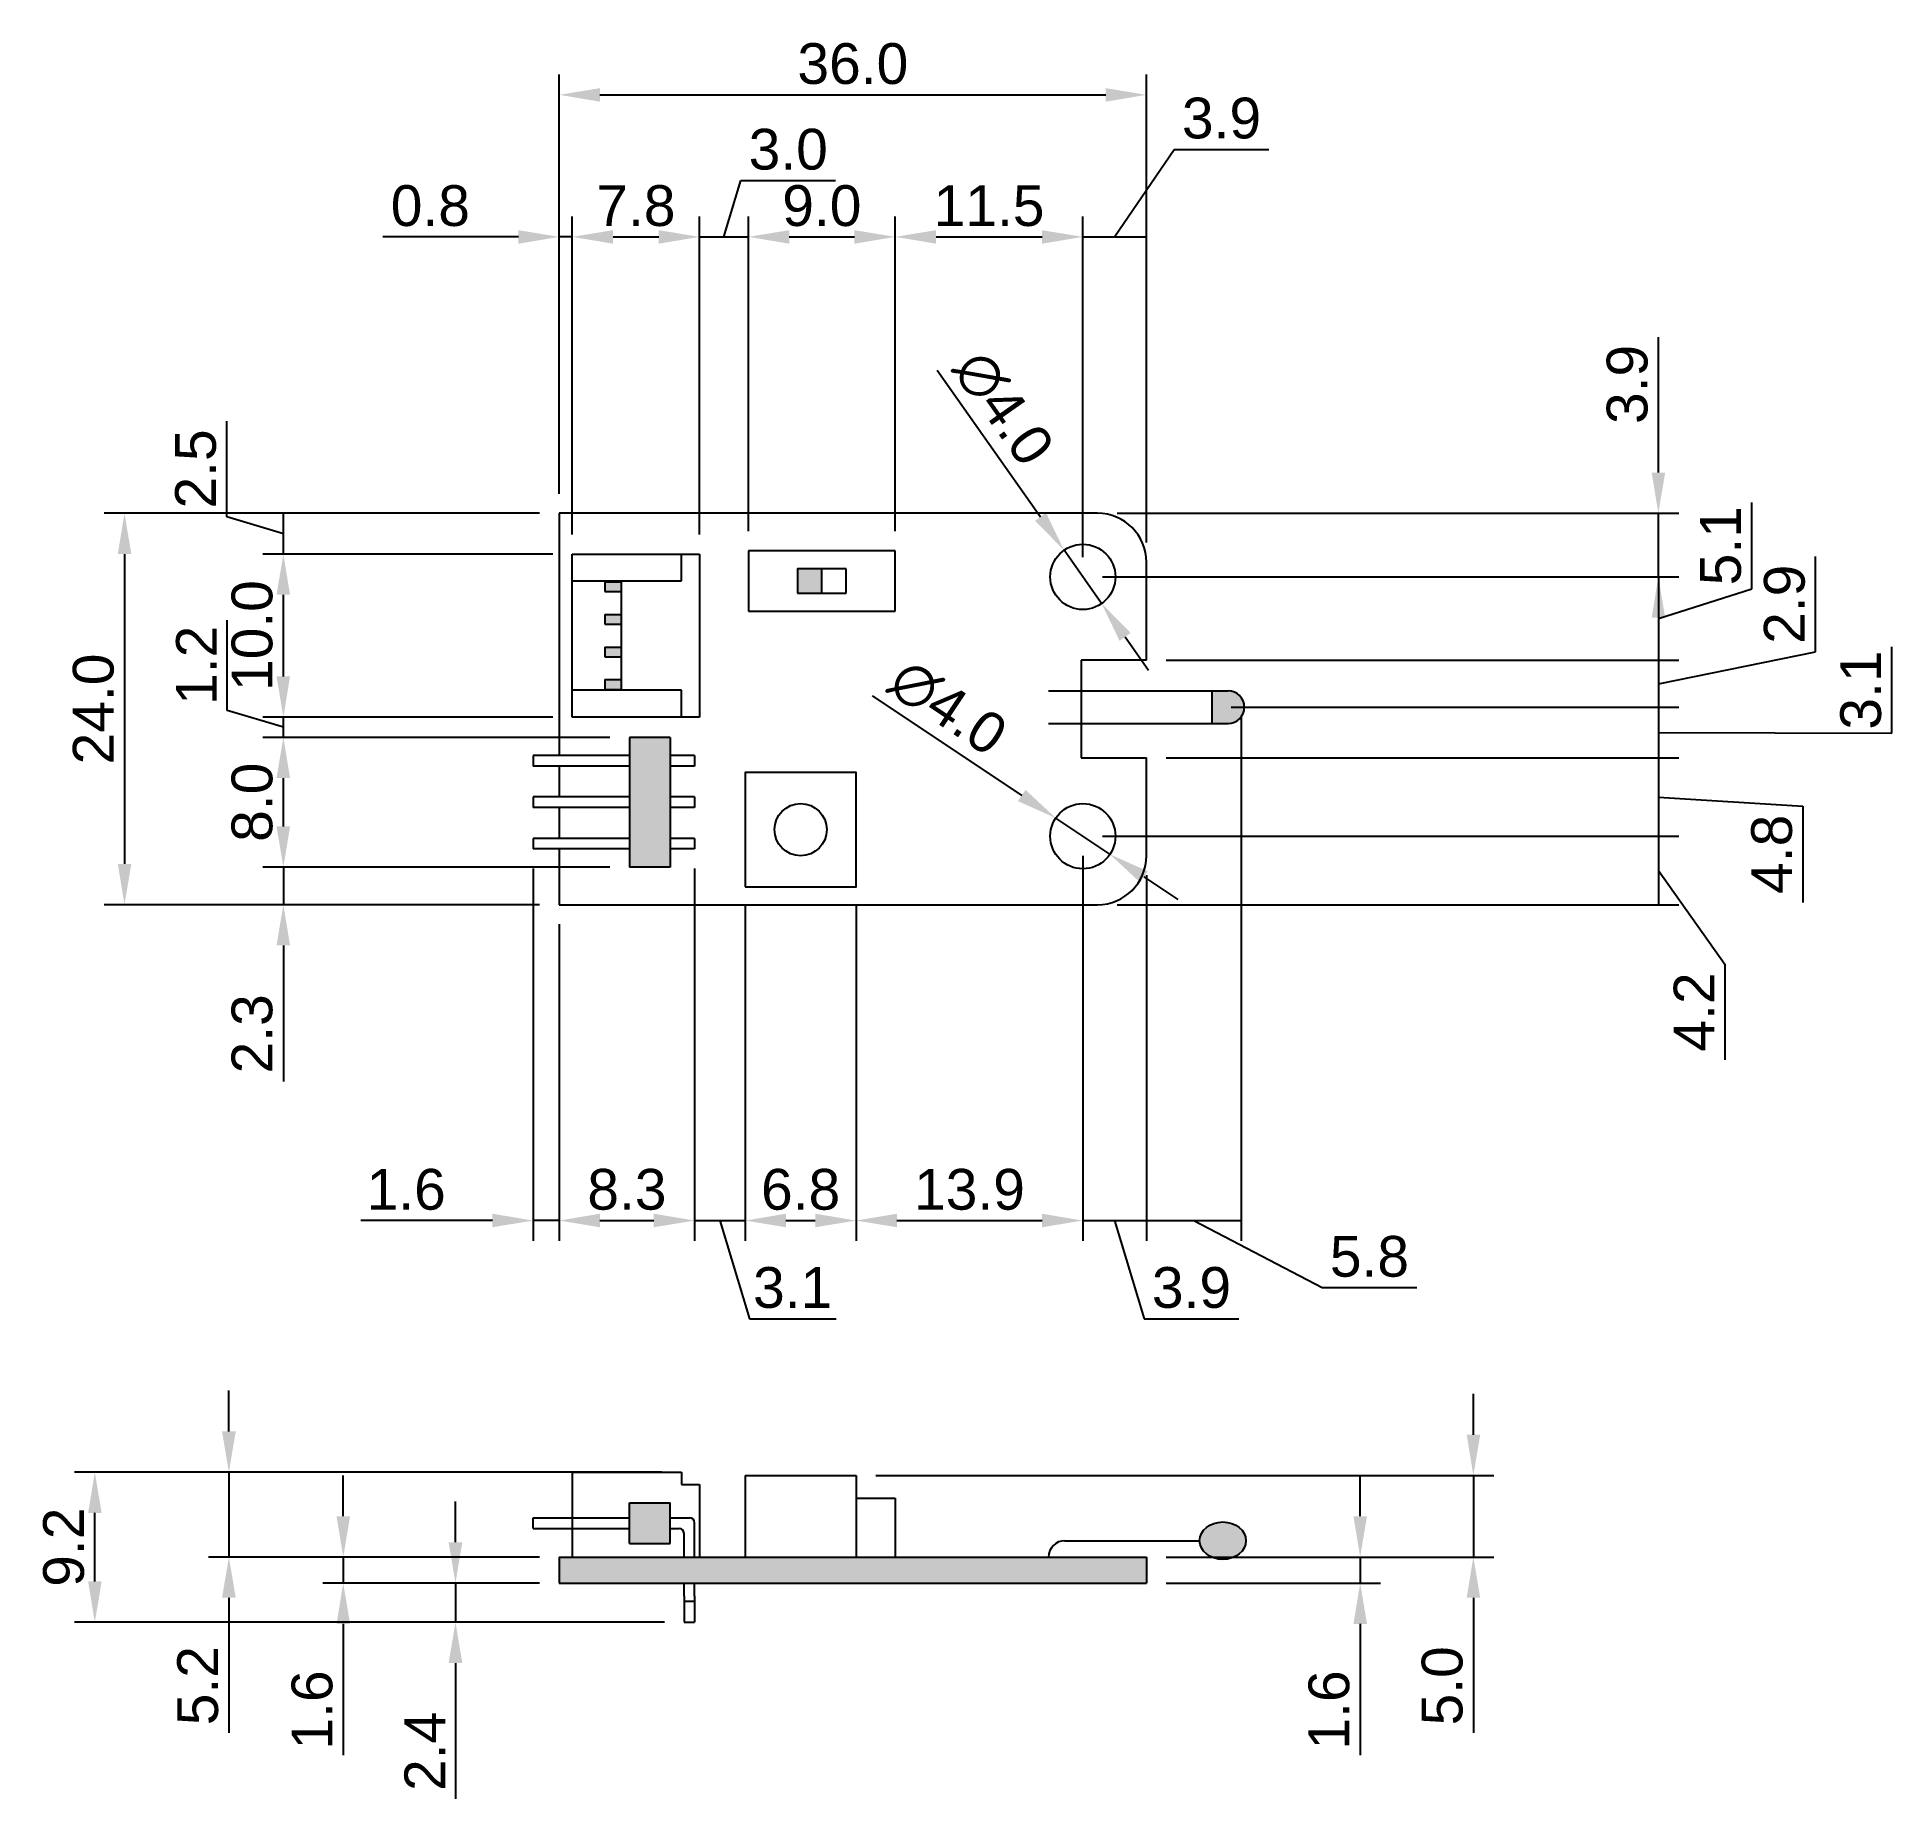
# Model space of a CAD drawing. Header units: millimetres. Extents: x 68 to 182, y 45 to 153.
import ezdxf

# ---------------------------------------------------------------- set-up
doc = ezdxf.new("R2010")
doc.units = ezdxf.units.MM
for name, color, linetype in [('board', 5, 'Continuous'), ('components', 3, 'Continuous'), ('connectors', 4, 'Continuous'), ('dim', 252, 'Continuous'), ('mount_holes', 1, 'Continuous'), ('pins', 9, 'Continuous'), ('sensor', 2, 'Continuous')]:
    doc.layers.add(name, color=color, linetype=linetype)
doc.styles.get("Standard").update_dxf_attribs({"font": 'arial.ttf'})
doc.dimstyles.new('ISO-25', dxfattribs={"dimtxt": 2.5, "dimasz": 2.5, "dimexe": 1.25, "dimexo": 1.2, "dimtad": 1, "dimdec": 1, "dimzin": 1, "dimdsep": 46, "dimtxsty": 'Standard', "dimcen": 2.5, "dimadec": 0, "dimazin": 0, "dimtfac": 1, "dimtdec": 1, "dimtmove": 0, "dimatfit": 3, "dimfxl": 1, "dimarcsym": 0})

# ---------------------------------------------------------------- blocks, each defined once
blk = doc.blocks.new('*D1')
at = {"layer": 'Defpoints', "color": 0}
for p in [(136, 149.66), (100, 124), (136, 121)]:
    blk.add_point(p, dxfattribs=at)
at = {"layer": 'dim', "color": 0, "lineweight": -2}
for p, q in [((100, 125.2), (100, 150.91)), ((136, 122.2), (136, 150.91)), ((102.5, 149.66), (133.5, 149.66))]:
    blk.add_line(p, q, dxfattribs=at)
at = {"layer": 'dim', "color": 0}
for points in [[(102.5, 150.07), (102.5, 149.24), (100, 149.66)], [(133.5, 150.07), (133.5, 149.24), (136, 149.66)]]:
    blk.add_solid(points, dxfattribs=at)
at = {"layer": 'dim', "color": 0, "insert": (118, 151.56), "char_height": 2.5, "attachment_point": 5}
blk.add_mtext('36.0', dxfattribs=at)
blk = doc.blocks.new('*D2')
at = {"layer": 'Defpoints', "color": 0}
for p in [(100.8, 140.95), (100, 124), (100.8, 121.5)]:
    blk.add_point(p, dxfattribs=at)
at = {"layer": 'dim', "color": 0, "lineweight": -2}
for p, q in [((100, 125.2), (100, 142.2)), ((100.8, 122.7), (100.8, 142.2)), ((97.5, 140.95), (89.19, 140.95)), ((100.8, 140.95), (100, 140.95)), ((103.3, 140.95), (105.8, 140.95))]:
    blk.add_line(p, q, dxfattribs=at)
at = {"layer": 'dim', "color": 0}
for points in [[(97.5, 141.36), (97.5, 140.53), (100, 140.95)], [(103.3, 141.36), (103.3, 140.53), (100.8, 140.95)]]:
    blk.add_solid(points, dxfattribs=at)
at = {"layer": 'dim', "color": 0, "insert": (92.1, 142.85), "char_height": 2.5, "attachment_point": 5}
blk.add_mtext('0.8', dxfattribs=at)
blk = doc.blocks.new('*D3')
at = {"layer": 'Defpoints', "color": 0}
for p in [(108.6, 140.95), (100.8, 121.5), (108.6, 121.5)]:
    blk.add_point(p, dxfattribs=at)
at = {"layer": 'dim', "color": 0, "lineweight": -2}
for p, q in [((100.8, 122.7), (100.8, 142.2)), ((108.6, 122.7), (108.6, 142.2)), ((103.3, 140.95), (106.1, 140.95))]:
    blk.add_line(p, q, dxfattribs=at)
at = {"layer": 'dim', "color": 0}
for points in [[(103.3, 141.36), (103.3, 140.53), (100.8, 140.95)], [(106.1, 141.36), (106.1, 140.53), (108.6, 140.95)]]:
    blk.add_solid(points, dxfattribs=at)
at = {"layer": 'dim', "color": 0, "insert": (104.7, 142.85), "char_height": 2.5, "attachment_point": 5}
blk.add_mtext('7.8', dxfattribs=at)
blk = doc.blocks.new('*D4')
at = {"layer": 'Defpoints', "color": 0}
for p in [(111.6, 140.95), (111.6, 121.7), (108.6, 121.5)]:
    blk.add_point(p, dxfattribs=at)
at = {"layer": 'dim', "color": 0, "lineweight": -2}
for p, q in [((110.1, 140.95), (111.14, 144.41)), ((111.14, 144.41), (116.93, 144.41)), ((108.6, 122.7), (108.6, 142.2)), ((111.6, 122.9), (111.6, 142.2)), ((108.6, 140.95), (111.6, 140.95)), ((108.6, 140.95), (111.6, 140.95))]:
    blk.add_line(p, q, dxfattribs=at)
at = {"layer": 'dim', "color": 0, "insert": (114.04, 146.31), "char_height": 2.5, "attachment_point": 5}
blk.add_mtext('3.0', dxfattribs=at)
blk = doc.blocks.new('*D5')
at = {"layer": 'Defpoints', "color": 0}
for p in [(120.6, 140.95), (111.6, 121.7), (120.6, 121.7)]:
    blk.add_point(p, dxfattribs=at)
at = {"layer": 'dim', "color": 0, "lineweight": -2}
for p, q in [((111.6, 122.9), (111.6, 142.2)), ((120.6, 122.9), (120.6, 142.2)), ((114.1, 140.95), (118.1, 140.95))]:
    blk.add_line(p, q, dxfattribs=at)
at = {"layer": 'dim', "color": 0}
for points in [[(114.1, 141.36), (114.1, 140.53), (111.6, 140.95)], [(118.1, 141.36), (118.1, 140.53), (120.6, 140.95)]]:
    blk.add_solid(points, dxfattribs=at)
at = {"layer": 'dim', "color": 0, "insert": (116.1, 142.85), "char_height": 2.5, "attachment_point": 5}
blk.add_mtext('9.0', dxfattribs=at)
blk = doc.blocks.new('*D6')
at = {"layer": 'Defpoints', "color": 0}
for p in [(132.1, 140.95), (120.6, 121.7), (132.1, 120.1)]:
    blk.add_point(p, dxfattribs=at)
at = {"layer": 'dim', "color": 0, "lineweight": -2}
for p, q in [((120.6, 122.9), (120.6, 142.2)), ((132.1, 121.3), (132.1, 142.2)), ((123.1, 140.95), (129.6, 140.95))]:
    blk.add_line(p, q, dxfattribs=at)
at = {"layer": 'dim', "color": 0}
for points in [[(123.1, 141.36), (123.1, 140.53), (120.6, 140.95)], [(129.6, 141.36), (129.6, 140.53), (132.1, 140.95)]]:
    blk.add_solid(points, dxfattribs=at)
at = {"layer": 'dim', "color": 0, "insert": (126.35, 142.85), "char_height": 2.5, "attachment_point": 5}
blk.add_mtext('11.5', dxfattribs=at)
blk = doc.blocks.new('*D7')
at = {"layer": 'Defpoints', "color": 0}
for p in [(136, 140.95), (136, 121), (132.1, 120.1)]:
    blk.add_point(p, dxfattribs=at)
at = {"layer": 'dim', "color": 0, "lineweight": -2}
for p, q in [((134.05, 140.95), (137.7, 146.31)), ((137.7, 146.31), (143.5, 146.31)), ((132.1, 121.3), (132.1, 142.2)), ((136, 122.2), (136, 142.2)), ((132.1, 140.95), (136, 140.95)), ((132.1, 140.95), (136, 140.95))]:
    blk.add_line(p, q, dxfattribs=at)
at = {"layer": 'dim', "color": 0, "insert": (140.6, 148.22), "char_height": 2.5, "attachment_point": 5}
blk.add_mtext('3.9', dxfattribs=at)
blk = doc.blocks.new('*D8')
at = {"layer": 'Defpoints', "color": 0}
for p in [(100, 124), (73.35, 100), (100, 100)]:
    blk.add_point(p, dxfattribs=at)
at = {"layer": 'dim', "color": 0, "lineweight": -2}
for p, q in [((98.8, 124), (72.1, 124)), ((73.35, 121.5), (73.35, 102.5)), ((98.8, 100), (72.1, 100))]:
    blk.add_line(p, q, dxfattribs=at)
at = {"layer": 'dim', "color": 0}
for points in [[(72.94, 121.5), (73.77, 121.5), (73.35, 124)], [(72.94, 102.5), (73.77, 102.5), (73.35, 100)]]:
    blk.add_solid(points, dxfattribs=at)
at = {"layer": 'dim', "color": 0, "insert": (71.45, 112), "char_height": 2.5, "attachment_point": 5, "rotation": 90}
blk.add_mtext('24.0', dxfattribs=at)
blk = doc.blocks.new('*D9')
at = {"layer": 'Defpoints', "color": 0}
for p in [(83.09, 102.3), (104.3, 102.3), (100, 100)]:
    blk.add_point(p, dxfattribs=at)
at = {"layer": 'dim', "color": 0, "lineweight": -2}
for p, q in [((83.09, 104.8), (83.09, 107.3)), ((103.1, 102.3), (81.84, 102.3)), ((83.09, 102.3), (83.09, 100)), ((98.8, 100), (81.84, 100)), ((83.09, 97.5), (83.09, 89.16))]:
    blk.add_line(p, q, dxfattribs=at)
at = {"layer": 'dim', "color": 0}
for points in [[(82.67, 104.8), (83.5, 104.8), (83.09, 102.3)], [(82.67, 97.5), (83.5, 97.5), (83.09, 100)]]:
    blk.add_solid(points, dxfattribs=at)
at = {"layer": 'dim', "color": 0, "insert": (81.18, 92.08), "char_height": 2.5, "attachment_point": 5, "rotation": 90}
blk.add_mtext('2.3', dxfattribs=at)
blk = doc.blocks.new('*D10')
at = {"layer": 'Defpoints', "color": 0}
for p in [(83.09, 110.26), (104.3, 110.26), (104.3, 102.3)]:
    blk.add_point(p, dxfattribs=at)
at = {"layer": 'dim', "color": 0, "lineweight": -2}
for p, q in [((103.1, 110.26), (81.84, 110.26)), ((83.09, 104.8), (83.09, 107.76)), ((103.1, 102.3), (81.84, 102.3))]:
    blk.add_line(p, q, dxfattribs=at)
at = {"layer": 'dim', "color": 0}
for points in [[(82.67, 107.76), (83.5, 107.76), (83.09, 110.26)], [(82.67, 104.8), (83.5, 104.8), (83.09, 102.3)]]:
    blk.add_solid(points, dxfattribs=at)
at = {"layer": 'dim', "color": 0, "insert": (81.18, 106.28), "char_height": 2.5, "attachment_point": 5, "rotation": 90}
blk.add_mtext('8.0', dxfattribs=at)
blk = doc.blocks.new('*D11')
at = {"layer": 'Defpoints', "color": 0}
for p in [(83.09, 111.5), (100.8, 111.5), (104.3, 110.26)]:
    blk.add_point(p, dxfattribs=at)
at = {"layer": 'dim', "color": 0, "lineweight": -2}
for p, q in [((79.64, 111.91), (79.64, 117.45)), ((83.09, 110.88), (79.64, 111.91)), ((99.6, 111.5), (81.84, 111.5)), ((83.09, 110.26), (83.09, 111.5)), ((83.09, 110.26), (83.09, 111.5)), ((103.1, 110.26), (81.84, 110.26))]:
    blk.add_line(p, q, dxfattribs=at)
at = {"layer": 'dim', "color": 0, "insert": (77.76, 114.68), "char_height": 2.5, "attachment_point": 5, "rotation": 90}
blk.add_mtext('1.2', dxfattribs=at)
blk = doc.blocks.new('*D12')
at = {"layer": 'Defpoints', "color": 0}
for p in [(83.09, 121.5), (100.8, 121.5), (100.8, 111.5)]:
    blk.add_point(p, dxfattribs=at)
at = {"layer": 'dim', "color": 0, "lineweight": -2}
for p, q in [((99.6, 121.5), (81.84, 121.5)), ((83.09, 114), (83.09, 119)), ((99.6, 111.5), (81.84, 111.5))]:
    blk.add_line(p, q, dxfattribs=at)
at = {"layer": 'dim', "color": 0}
for points in [[(82.67, 119), (83.5, 119), (83.09, 121.5)], [(82.67, 114), (83.5, 114), (83.09, 111.5)]]:
    blk.add_solid(points, dxfattribs=at)
at = {"layer": 'dim', "color": 0, "insert": (81.18, 116.5), "char_height": 2.5, "attachment_point": 5, "rotation": 90}
blk.add_mtext('10.0', dxfattribs=at)
blk = doc.blocks.new('*D13')
at = {"layer": 'Defpoints', "color": 0}
for p in [(83.09, 124), (100, 124), (100.8, 121.5)]:
    blk.add_point(p, dxfattribs=at)
at = {"layer": 'dim', "color": 0, "lineweight": -2}
for p, q in [((79.62, 123.79), (79.62, 129.65)), ((98.8, 124), (81.84, 124)), ((83.09, 121.5), (83.09, 124)), ((83.09, 121.5), (83.09, 124)), ((83.09, 122.75), (79.62, 123.79)), ((99.6, 121.5), (81.84, 121.5))]:
    blk.add_line(p, q, dxfattribs=at)
at = {"layer": 'dim', "color": 0, "insert": (77.72, 126.72), "char_height": 2.5, "attachment_point": 5, "rotation": 90}
blk.add_mtext('2.5', dxfattribs=at)
blk = doc.blocks.new('*D14')
at = {"layer": 'Defpoints', "color": 0}
for p in [(98.4, 103.42), (100, 100), (100, 80.63)]:
    blk.add_point(p, dxfattribs=at)
at = {"layer": 'dim', "color": 0, "lineweight": -2}
for p, q in [((98.4, 102.22), (98.4, 79.38)), ((100, 98.8), (100, 79.38)), ((95.9, 80.63), (87.84, 80.63)), ((100, 80.63), (98.4, 80.63)), ((102.5, 80.63), (105, 80.63))]:
    blk.add_line(p, q, dxfattribs=at)
at = {"layer": 'dim', "color": 0}
for points in [[(95.9, 81.05), (95.9, 80.22), (98.4, 80.63)], [(102.5, 81.05), (102.5, 80.22), (100, 80.63)]]:
    blk.add_solid(points, dxfattribs=at)
at = {"layer": 'dim', "color": 0, "insert": (90.62, 82.53), "char_height": 2.5, "attachment_point": 5}
blk.add_mtext('1.6', dxfattribs=at)
blk = doc.blocks.new('*D15')
at = {"layer": 'Defpoints', "color": 0}
for p in [(108.3, 103.42), (100, 100), (108.3, 80.63)]:
    blk.add_point(p, dxfattribs=at)
at = {"layer": 'dim', "color": 0, "lineweight": -2}
for p, q in [((108.3, 102.22), (108.3, 79.38)), ((100, 98.8), (100, 79.38)), ((102.5, 80.63), (105.8, 80.63))]:
    blk.add_line(p, q, dxfattribs=at)
at = {"layer": 'dim', "color": 0}
for points in [[(102.5, 81.05), (102.5, 80.22), (100, 80.63)], [(105.8, 81.05), (105.8, 80.22), (108.3, 80.63)]]:
    blk.add_solid(points, dxfattribs=at)
at = {"layer": 'dim', "color": 0, "insert": (104.15, 82.53), "char_height": 2.5, "attachment_point": 5}
blk.add_mtext('8.3', dxfattribs=at)
blk = doc.blocks.new('*D16')
at = {"layer": 'Defpoints', "color": 0}
for p in [(108.3, 103.42), (111.4, 101.1), (111.4, 80.63)]:
    blk.add_point(p, dxfattribs=at)
at = {"layer": 'dim', "color": 0, "lineweight": -2}
for p, q in [((108.3, 102.22), (108.3, 79.38)), ((111.4, 99.9), (111.4, 79.38)), ((108.3, 80.63), (111.4, 80.63)), ((108.3, 80.63), (111.4, 80.63)), ((109.85, 80.63), (111.66, 74.61)), ((111.66, 74.61), (116.97, 74.61))]:
    blk.add_line(p, q, dxfattribs=at)
at = {"layer": 'dim', "color": 0, "insert": (114.31, 76.51), "char_height": 2.5, "attachment_point": 5}
blk.add_mtext('3.1', dxfattribs=at)
blk = doc.blocks.new('*D17')
at = {"layer": 'Defpoints', "color": 0}
for p in [(111.4, 101.1), (118.2, 101.1), (118.2, 80.63)]:
    blk.add_point(p, dxfattribs=at)
at = {"layer": 'dim', "color": 0, "lineweight": -2}
for p, q in [((111.4, 99.9), (111.4, 79.38)), ((118.2, 99.9), (118.2, 79.38)), ((113.9, 80.63), (115.7, 80.63))]:
    blk.add_line(p, q, dxfattribs=at)
at = {"layer": 'dim', "color": 0}
for points in [[(113.9, 81.05), (113.9, 80.22), (111.4, 80.63)], [(115.7, 81.05), (115.7, 80.22), (118.2, 80.63)]]:
    blk.add_solid(points, dxfattribs=at)
at = {"layer": 'dim', "color": 0, "insert": (114.8, 82.53), "char_height": 2.5, "attachment_point": 5}
blk.add_mtext('6.8', dxfattribs=at)
blk = doc.blocks.new('*D18')
at = {"layer": 'Defpoints', "color": 0}
for p in [(132.1, 104.2), (118.2, 101.1), (132.1, 80.63)]:
    blk.add_point(p, dxfattribs=at)
at = {"layer": 'dim', "color": 0, "lineweight": -2}
for p, q in [((132.1, 103), (132.1, 79.38)), ((118.2, 99.9), (118.2, 79.38)), ((120.7, 80.63), (129.6, 80.63))]:
    blk.add_line(p, q, dxfattribs=at)
at = {"layer": 'dim', "color": 0}
for points in [[(120.7, 81.05), (120.7, 80.22), (118.2, 80.63)], [(129.6, 81.05), (129.6, 80.22), (132.1, 80.63)]]:
    blk.add_solid(points, dxfattribs=at)
at = {"layer": 'dim', "color": 0, "insert": (125.15, 82.53), "char_height": 2.5, "attachment_point": 5}
blk.add_mtext('13.9', dxfattribs=at)
blk = doc.blocks.new('*D19')
at = {"layer": 'Defpoints', "color": 0}
for p in [(132.1, 104.2), (136, 103), (136, 80.63)]:
    blk.add_point(p, dxfattribs=at)
at = {"layer": 'dim', "color": 0, "lineweight": -2}
for p, q in [((132.1, 103), (132.1, 79.38)), ((136, 101.8), (136, 79.38)), ((132.1, 80.63), (136, 80.63)), ((132.1, 80.63), (136, 80.63)), ((134.05, 80.63), (135.86, 74.61)), ((135.86, 74.61), (141.66, 74.61))]:
    blk.add_line(p, q, dxfattribs=at)
at = {"layer": 'dim', "color": 0, "insert": (138.76, 76.51), "char_height": 2.5, "attachment_point": 5}
blk.add_mtext('3.9', dxfattribs=at)
blk = doc.blocks.new('*D20')
at = {"layer": 'Defpoints', "color": 0}
for p in [(141.8, 112.71), (136, 103), (141.8, 80.63)]:
    blk.add_point(p, dxfattribs=at)
at = {"layer": 'dim', "color": 0, "lineweight": -2}
for p, q in [((141.8, 111.51), (141.8, 79.38)), ((136, 101.8), (136, 79.38)), ((136, 80.63), (141.8, 80.63)), ((136, 80.63), (141.8, 80.63)), ((138.9, 80.63), (146.77, 76.52)), ((146.77, 76.52), (152.58, 76.52))]:
    blk.add_line(p, q, dxfattribs=at)
at = {"layer": 'dim', "color": 0, "insert": (149.67, 78.42), "char_height": 2.5, "attachment_point": 5}
blk.add_mtext('5.8', dxfattribs=at)
blk = doc.blocks.new('*D21')
at = {"layer": 'Defpoints', "color": 0}
for p in [(133, 124), (132.1, 120.1), (167.38, 120.1)]:
    blk.add_point(p, dxfattribs=at)
at = {"layer": 'dim', "color": 0, "lineweight": -2}
for p, q in [((167.38, 126.5), (167.38, 134.8)), ((134.2, 124), (168.63, 124)), ((167.38, 120.1), (167.38, 124)), ((133.3, 120.1), (168.63, 120.1)), ((167.38, 117.6), (167.38, 115.1))]:
    blk.add_line(p, q, dxfattribs=at)
at = {"layer": 'dim', "color": 0}
for points in [[(166.97, 126.5), (167.8, 126.5), (167.38, 124)], [(166.97, 117.6), (167.8, 117.6), (167.38, 120.1)]]:
    blk.add_solid(points, dxfattribs=at)
at = {"layer": 'dim', "color": 0, "insert": (165.48, 131.9), "char_height": 2.5, "attachment_point": 5, "rotation": 90}
blk.add_mtext('3.9', dxfattribs=at)
blk = doc.blocks.new('*D22')
at = {"layer": 'Defpoints', "color": 0}
for p in [(132.1, 120.1), (136, 115), (167.38, 115)]:
    blk.add_point(p, dxfattribs=at)
at = {"layer": 'dim', "color": 0, "lineweight": -2}
for p, q in [((173.11, 119.36), (173.11, 124.67)), ((133.3, 120.1), (168.63, 120.1)), ((167.38, 120.1), (167.38, 115)), ((167.38, 120.1), (167.38, 115)), ((167.38, 117.55), (173.11, 119.36)), ((137.2, 115), (168.63, 115))]:
    blk.add_line(p, q, dxfattribs=at)
at = {"layer": 'dim', "color": 0, "insert": (171.21, 122.01), "char_height": 2.5, "attachment_point": 5, "rotation": 90}
blk.add_mtext('5.1', dxfattribs=at)
blk = doc.blocks.new('*D23')
at = {"layer": 'Defpoints', "color": 0}
for p in [(136, 115), (140, 112.11), (167.38, 112.11)]:
    blk.add_point(p, dxfattribs=at)
at = {"layer": 'dim', "color": 0, "lineweight": -2}
for p, q in [((177.02, 115.5), (177.02, 121.35)), ((137.2, 115), (168.63, 115)), ((167.38, 113.55), (177.02, 115.5)), ((167.38, 115), (167.38, 112.11)), ((167.38, 115), (167.38, 112.11)), ((141.2, 112.11), (168.63, 112.11))]:
    blk.add_line(p, q, dxfattribs=at)
at = {"layer": 'dim', "color": 0, "insert": (175.12, 118.42), "char_height": 2.5, "attachment_point": 5, "rotation": 90}
blk.add_mtext('2.9', dxfattribs=at)
blk = doc.blocks.new('*D24')
at = {"layer": 'Defpoints', "color": 0}
for p in [(140, 112.11), (136, 109), (167.38, 109)]:
    blk.add_point(p, dxfattribs=at)
at = {"layer": 'dim', "color": 0, "lineweight": -2}
for p, q in [((181.7, 110.51), (181.7, 115.82)), ((141.2, 112.11), (168.63, 112.11)), ((167.38, 112.11), (167.38, 109)), ((167.38, 112.11), (167.38, 109)), ((167.38, 110.55), (181.7, 110.51)), ((137.2, 109), (168.63, 109))]:
    blk.add_line(p, q, dxfattribs=at)
at = {"layer": 'dim', "color": 0, "insert": (179.8, 113.16), "char_height": 2.5, "attachment_point": 5, "rotation": 90}
blk.add_mtext('3.1', dxfattribs=at)
blk = doc.blocks.new('*D25')
at = {"layer": 'Defpoints', "color": 0}
for p in [(136, 109), (132.1, 104.2), (167.38, 104.2)]:
    blk.add_point(p, dxfattribs=at)
at = {"layer": 'dim', "color": 0, "lineweight": -2}
for p, q in [((137.2, 109), (168.63, 109)), ((167.38, 109), (167.38, 104.2)), ((167.38, 109), (167.38, 104.2)), ((167.38, 106.6), (176.24, 106.04)), ((176.24, 106.04), (176.24, 100.13)), ((133.3, 104.2), (168.63, 104.2))]:
    blk.add_line(p, q, dxfattribs=at)
at = {"layer": 'dim', "color": 0, "insert": (174.34, 103.09), "char_height": 2.5, "attachment_point": 5, "rotation": 90}
blk.add_mtext('4.8', dxfattribs=at)
blk = doc.blocks.new('*D26')
at = {"layer": 'Defpoints', "color": 0}
for p in [(132.1, 104.2), (133, 100), (167.38, 100)]:
    blk.add_point(p, dxfattribs=at)
at = {"layer": 'dim', "color": 0, "lineweight": -2}
for p, q in [((133.3, 104.2), (168.63, 104.2)), ((167.38, 104.2), (167.38, 100)), ((167.38, 104.2), (167.38, 100)), ((167.38, 102.1), (171.45, 96.36)), ((134.2, 100), (168.63, 100)), ((171.45, 96.36), (171.45, 90.48))]:
    blk.add_line(p, q, dxfattribs=at)
at = {"layer": 'dim', "color": 0, "insert": (169.57, 93.42), "char_height": 2.5, "attachment_point": 5, "rotation": 90}
blk.add_mtext('4.2', dxfattribs=at)
blk = doc.blocks.new('*D27')
at = {"layer": 'Defpoints', "color": 0}
for p in [(71.53, 65.2), (107.5, 65.2), (107.65, 56)]:
    blk.add_point(p, dxfattribs=at)
at = {"layer": 'dim', "color": 0, "lineweight": -2}
for p, q in [((106.3, 65.2), (70.28, 65.2)), ((71.53, 58.5), (71.53, 62.7)), ((106.45, 56), (70.28, 56))]:
    blk.add_line(p, q, dxfattribs=at)
at = {"layer": 'dim', "color": 0}
for points in [[(71.12, 62.7), (71.95, 62.7), (71.53, 65.2)], [(71.12, 58.5), (71.95, 58.5), (71.53, 56)]]:
    blk.add_solid(points, dxfattribs=at)
at = {"layer": 'dim', "color": 0, "insert": (69.63, 60.6), "char_height": 2.5, "attachment_point": 5, "rotation": 90}
blk.add_mtext('9.2', dxfattribs=at)
blk = doc.blocks.new('*D28')
at = {"layer": 'Defpoints', "color": 0}
for p in [(100.8, 65.2), (79.75, 60), (100, 60)]:
    blk.add_point(p, dxfattribs=at)
at = {"layer": 'dim', "color": 0, "lineweight": -2}
for p, q in [((79.75, 67.7), (79.75, 70.2)), ((99.6, 65.2), (78.5, 65.2)), ((79.75, 65.2), (79.75, 60)), ((98.8, 60), (78.5, 60)), ((79.75, 57.5), (79.75, 49.22))]:
    blk.add_line(p, q, dxfattribs=at)
at = {"layer": 'dim', "color": 0}
for points in [[(79.33, 67.7), (80.17, 67.7), (79.75, 65.2)], [(79.33, 57.5), (80.17, 57.5), (79.75, 60)]]:
    blk.add_solid(points, dxfattribs=at)
at = {"layer": 'dim', "color": 0, "insert": (77.85, 52.11), "char_height": 2.5, "attachment_point": 5, "rotation": 90}
blk.add_mtext('5.2', dxfattribs=at)
blk = doc.blocks.new('*D29')
at = {"layer": 'Defpoints', "color": 0}
for p in [(100, 60), (86.76, 58.4), (100, 58.4)]:
    blk.add_point(p, dxfattribs=at)
at = {"layer": 'dim', "color": 0, "lineweight": -2}
for p, q in [((86.76, 62.5), (86.76, 65)), ((98.8, 60), (85.51, 60)), ((86.76, 60), (86.76, 58.4)), ((98.8, 58.4), (85.51, 58.4)), ((86.76, 55.9), (86.76, 47.84))]:
    blk.add_line(p, q, dxfattribs=at)
at = {"layer": 'dim', "color": 0}
for points in [[(86.35, 62.5), (87.18, 62.5), (86.76, 60)], [(86.35, 55.9), (87.18, 55.9), (86.76, 58.4)]]:
    blk.add_solid(points, dxfattribs=at)
at = {"layer": 'dim', "color": 0, "insert": (84.86, 50.62), "char_height": 2.5, "attachment_point": 5, "rotation": 90}
blk.add_mtext('1.6', dxfattribs=at)
blk = doc.blocks.new('*D30')
at = {"layer": 'Defpoints', "color": 0}
for p in [(93.64, 58.4), (100, 58.4), (107.65, 56)]:
    blk.add_point(p, dxfattribs=at)
at = {"layer": 'dim', "color": 0, "lineweight": -2}
for p, q in [((93.64, 60.9), (93.64, 63.4)), ((98.8, 58.4), (92.39, 58.4)), ((93.64, 58.4), (93.64, 56)), ((106.45, 56), (92.39, 56)), ((93.64, 53.5), (93.64, 45.17))]:
    blk.add_line(p, q, dxfattribs=at)
at = {"layer": 'dim', "color": 0}
for points in [[(93.22, 60.9), (94.06, 60.9), (93.64, 58.4)], [(93.22, 53.5), (94.06, 53.5), (93.64, 56)]]:
    blk.add_solid(points, dxfattribs=at)
at = {"layer": 'dim', "color": 0, "insert": (91.76, 48.08), "char_height": 2.5, "attachment_point": 5, "rotation": 90}
blk.add_mtext('2.4', dxfattribs=at)
blk = doc.blocks.new('*D31')
at = {"layer": 'Defpoints', "color": 0}
for p in [(118.2, 65), (136, 60), (156.04, 60)]:
    blk.add_point(p, dxfattribs=at)
at = {"layer": 'dim', "color": 0, "lineweight": -2}
for p, q in [((156.04, 67.5), (156.04, 70)), ((119.4, 65), (157.29, 65)), ((156.04, 65), (156.04, 60)), ((137.2, 60), (157.29, 60)), ((156.04, 57.5), (156.04, 49.21))]:
    blk.add_line(p, q, dxfattribs=at)
at = {"layer": 'dim', "color": 0}
for points in [[(155.63, 67.5), (156.46, 67.5), (156.04, 65)], [(155.63, 57.5), (156.46, 57.5), (156.04, 60)]]:
    blk.add_solid(points, dxfattribs=at)
at = {"layer": 'dim', "color": 0, "insert": (154.14, 52.1), "char_height": 2.5, "attachment_point": 5, "rotation": 90}
blk.add_mtext('5.0', dxfattribs=at)
blk = doc.blocks.new('*D32')
at = {"layer": 'Defpoints', "color": 0}
for p in [(136, 60), (136, 58.4), (149.1, 58.4)]:
    blk.add_point(p, dxfattribs=at)
at = {"layer": 'dim', "color": 0, "lineweight": -2}
for p, q in [((149.1, 62.5), (149.1, 65)), ((137.2, 60), (150.35, 60)), ((149.1, 60), (149.1, 58.4)), ((137.2, 58.4), (150.35, 58.4)), ((149.1, 55.9), (149.1, 47.84))]:
    blk.add_line(p, q, dxfattribs=at)
at = {"layer": 'dim', "color": 0}
for points in [[(148.69, 62.5), (149.52, 62.5), (149.1, 60)], [(148.69, 55.9), (149.52, 55.9), (149.1, 58.4)]]:
    blk.add_solid(points, dxfattribs=at)
at = {"layer": 'dim', "color": 0, "insert": (147.2, 50.62), "char_height": 2.5, "attachment_point": 5, "rotation": 90}
blk.add_mtext('1.6', dxfattribs=at)
blk = doc.blocks.new('*D33')
at = {"layer": 'Defpoints', "color": 0}
for p in [(130.95, 121.73), (133.25, 118.47)]:
    blk.add_point(p, dxfattribs=at)
at = {"layer": 'dim', "color": 0, "lineweight": -2}
for p, q in [((123.17, 132.78), (129.51, 123.78)), ((133.25, 118.47), (130.95, 121.73)), ((134.69, 116.42), (136.13, 114.38))]:
    blk.add_line(p, q, dxfattribs=at)
at = {"layer": 'dim', "color": 0}
for points in [[(129.85, 124.02), (129.17, 123.54), (130.95, 121.73)], [(135.03, 116.66), (134.35, 116.18), (133.25, 118.47)]]:
    blk.add_solid(points, dxfattribs=at)
at = {"layer": 'dim', "color": 0, "insert": (127.23, 130.44), "char_height": 2.5, "attachment_point": 5, "rotation": 305.1665}
blk.add_mtext('∅4.0', dxfattribs=at)
blk = doc.blocks.new('*D34')
at = {"layer": 'Defpoints', "color": 0}
for p in [(130.44, 105.31), (133.76, 103.09)]:
    blk.add_point(p, dxfattribs=at)
at = {"layer": 'dim', "color": 0, "lineweight": -2}
for p, q in [((119.19, 112.8), (128.36, 106.7)), ((133.76, 103.09), (130.44, 105.31)), ((135.84, 101.7), (137.92, 100.32))]:
    blk.add_line(p, q, dxfattribs=at)
at = {"layer": 'dim', "color": 0}
for points in [[(128.59, 107.04), (128.12, 106.35), (130.44, 105.31)], [(136.08, 102.05), (135.61, 101.36), (133.76, 103.09)]]:
    blk.add_solid(points, dxfattribs=at)
at = {"layer": 'dim', "color": 0, "insert": (123.83, 112.08), "char_height": 2.5, "attachment_point": 5, "rotation": 326.3137}
blk.add_mtext('∅4.0', dxfattribs=at)

msp = doc.modelspace()

# ---------------------------------------------------------------- hatches: boundary and pattern name
at = {"layer": 'board'}
msp.add_hatch(color=256, dxfattribs=at).paths.add_polyline_path([(136, 60), (100, 60), (100, 58.4), (136, 58.4)])
at = {"layer": 'components'}
msp.add_hatch(color=256, dxfattribs=at).paths.add_polyline_path([(116.1, 120.6), (114.6, 120.6), (114.6, 119.1), (116.1, 119.1)])
at = {"layer": 'connectors'}
h = msp.add_hatch(color=256, dxfattribs=at)
h.paths.add_polyline_path([(103.8, 119.8), (102.8, 119.8), (102.8, 119.2), (103.8, 119.2)])
h.paths.add_polyline_path([(103.8, 117.8), (102.8, 117.8), (102.8, 117.2), (103.8, 117.2)])
h.paths.add_polyline_path([(103.8, 115.8), (102.8, 115.8), (102.8, 115.2), (103.8, 115.2)])
h.paths.add_polyline_path([(103.8, 113.8), (102.8, 113.8), (102.8, 113.2), (103.8, 113.2)])
at = {"layer": 'pins'}
for points in [[(106.8, 110.26), (104.3, 110.26), (104.3, 102.3), (106.8, 102.3)], [(104.3, 63.32), (104.3, 60.82), (106.8, 60.82), (106.8, 63.32)]]:
    msp.add_hatch(color=256, dxfattribs=at).paths.add_polyline_path(points)
at = {"layer": 'sensor'}
msp.add_hatch(color=256, dxfattribs=at).paths.add_polyline_path([(141, 113.11), (140, 113.11), (140, 111.11), (141, 111.11, 1)])
h = msp.add_hatch(color=256, dxfattribs=at)
edge = h.paths.add_edge_path()
edge.add_ellipse((140.68, 61), major_axis=(1.42, 0), ratio=0.808064, start_angle=0, end_angle=180)
edge.add_ellipse((140.68, 61), major_axis=(1.42, 0), ratio=0.808064, start_angle=180, end_angle=360)

# ---------------------------------------------------------------- linework, layer by layer
at = {"layer": 'board'}
for p, q in [((133, 124), (100, 124)), ((100, 124), (100, 109.14)), ((136, 115), (136, 121)), ((136, 115), (132, 115)), ((132, 115), (132, 109)), ((100, 108.5), (100, 106.61)), ((132, 109), (136, 109)), ((136, 103), (136, 109)), ((100, 105.95), (100, 104.06)), ((100, 103.42), (100, 100)), ((100, 100), (133, 100)), ((100, 60), (136, 60)), ((100, 60), (100, 58.4)), ((136, 60), (136, 58.4)), ((100, 58.4), (136, 58.4))]:
    msp.add_line(p, q, dxfattribs=at)
for centre, start, end in [((133, 121), 0, 90), ((133, 103), 270, 0)]:
    msp.add_arc(centre, 3, start, end, dxfattribs=at)
at = {"layer": 'components'}
for p, q in [((120.6, 121.7), (111.6, 121.7)), ((111.6, 121.7), (111.6, 118)), ((120.6, 118), (120.6, 121.7)), ((114.6, 120.6), (114.6, 119.1)), ((117.6, 120.6), (114.6, 120.6)), ((117.6, 119.1), (117.6, 120.6)), ((114.6, 119.1), (117.6, 119.1)), ((111.6, 118), (120.6, 118)), ((111.4, 65), (111.4, 60)), ((111.4, 65), (118.2, 65)), ((118.2, 65), (118.2, 60)), ((118.2, 63.6), (120.6, 63.6)), ((120.6, 63.6), (120.6, 60))]:
    msp.add_line(p, q, dxfattribs=at)
for points in [[(114.6, 119.1), (116.1, 119.1), (116.1, 120.6), (114.6, 120.6)], [(111.4, 101.1), (118.2, 101.1), (118.2, 108.1), (111.4, 108.1)]]:
    msp.add_lwpolyline(points, close=True, dxfattribs=at)
msp.add_circle((114.8, 104.6), 1.6, dxfattribs=at)
at = {"layer": 'connectors'}
for p, q in [((100.8, 121.5), (108.6, 121.5)), ((100.8, 111.5), (100.8, 121.5)), ((107.5, 119.85), (107.5, 121.5)), ((108.6, 121.5), (108.6, 111.5)), ((100.8, 119.85), (107.5, 119.85)), ((102.8, 119.8), (103.8, 119.8)), ((102.8, 119.8), (102.8, 119.2)), ((103.8, 119.85), (103.8, 113.15)), ((102.8, 119.2), (103.8, 119.2)), ((102.8, 117.8), (103.8, 117.8)), ((102.8, 117.8), (102.8, 117.2)), ((102.8, 117.2), (103.8, 117.2)), ((102.8, 115.8), (103.8, 115.8)), ((102.8, 115.8), (102.8, 115.2)), ((102.8, 115.2), (103.8, 115.2)), ((102.8, 113.8), (103.8, 113.8)), ((102.8, 113.8), (102.8, 113.2)), ((107.5, 113.15), (100.8, 113.15)), ((102.8, 113.2), (103.8, 113.2)), ((107.5, 111.5), (107.5, 113.15)), ((108.6, 111.5), (100.8, 111.5)), ((100.8, 65.2), (100.8, 60)), ((100.8, 65.2), (107.5, 65.2)), ((107.5, 65.2), (107.5, 64.45)), ((107.5, 64.45), (108.6, 64.45)), ((108.6, 64.45), (108.6, 60))]:
    msp.add_line(p, q, dxfattribs=at)
at = {"layer": 'mount_holes'}
for centre in [(132.1, 120.1), (132.1, 104.2)]:
    msp.add_circle(centre, 2, dxfattribs=at)
at = {"layer": 'pins'}
for p, q in [((104.3, 110.26), (104.3, 102.3)), ((106.8, 110.26), (104.3, 110.26)), ((106.8, 110.26), (106.8, 102.3)), ((98.4, 109.14), (98.4, 108.5)), ((104.3, 109.14), (98.4, 109.14)), ((104.3, 108.5), (98.4, 108.5)), ((108.3, 109.14), (106.8, 109.14)), ((108.3, 108.5), (106.8, 108.5)), ((108.3, 109.14), (108.3, 108.5)), ((98.4, 106.61), (98.4, 105.95)), ((104.3, 106.61), (98.4, 106.61)), ((104.3, 105.95), (98.4, 105.95)), ((108.3, 106.61), (106.8, 106.61)), ((108.3, 105.95), (106.8, 105.95)), ((108.3, 106.61), (108.3, 105.95)), ((98.4, 104.06), (98.4, 103.42)), ((104.3, 104.06), (98.4, 104.06)), ((108.3, 104.06), (106.8, 104.06)), ((108.3, 104.06), (108.3, 103.42)), ((104.3, 103.42), (98.4, 103.42)), ((108.3, 103.42), (106.8, 103.42)), ((106.8, 102.3), (104.3, 102.3)), ((104.3, 60.82), (104.3, 63.32)), ((104.3, 63.32), (106.8, 63.32)), ((106.8, 60.82), (106.8, 63.32)), ((98.4, 62.4), (104.3, 62.4)), ((98.4, 61.75), (98.4, 62.4)), ((98.4, 61.75), (104.3, 61.75)), ((106.8, 62.4), (108, 62.4)), ((106.8, 61.75), (107.35, 61.75)), ((107.65, 60), (107.65, 61.45)), ((108.3, 60), (108.3, 62.1)), ((104.3, 60.82), (106.8, 60.82)), ((107.65, 57.6), (107.65, 58.4)), ((108.3, 57.6), (108.3, 58.4)), ((107.65, 57.6), (107.65, 56)), ((107.65, 57.3), (108.3, 57.3)), ((108.3, 57.6), (108.3, 56)), ((107.65, 56), (108.3, 56))]:
    msp.add_line(p, q, dxfattribs=at)
for centre in [(107.35, 61.45), (108, 62.1)]:
    msp.add_arc(centre, 0.3, 0, 90, dxfattribs=at)
at = {"layer": 'sensor'}
for p, q in [((130, 113.11), (141, 113.11)), ((140, 113.11), (140, 111.11)), ((130, 111.11), (141, 111.11)), ((131, 61), (139.27, 61))]:
    msp.add_line(p, q, dxfattribs=at)
for centre, start, end in [((141, 112.11), 270, 90), ((131, 60), 90, 180)]:
    msp.add_arc(centre, 1, start, end, dxfattribs=at)
msp.add_ellipse((140.68, 61), major_axis=(1.42, 0), ratio=0.808064, dxfattribs=at)

# ---------------------------------------------------------------- dimensions: what is measured, and where the dimension line sits
at = {"layer": 'dim'}
for base, p1, p2, picture, middle in [((136, 149.66), (100, 124), (136, 121), '*D1', (118, 149.66)), ((100.8, 140.95), (100, 124), (100.8, 121.5), '*D2', (92.1, 140.95)), ((100, 80.63), (98.4, 103.42), (100, 100), '*D14', (90.62, 80.63))]:
    dim = msp.add_linear_dim(base=base, p1=p1, p2=p2, dimstyle='ISO-25', dxfattribs=at)
    dim.commit()
    dim.dimension.update_dxf_attribs({"geometry": picture, "text_midpoint": middle, "dimtype": 160})
for base, p1, p2, picture, middle in [((136, 140.95), (132.1, 120.1), (136, 121), '*D7', (138.32, 146.31)), ((141.8, 80.63), (136, 103), (141.8, 112.71), '*D20', (147.4, 76.52))]:
    dim = msp.add_linear_dim(base=base, p1=p1, p2=p2, dimstyle='ISO-25', override={"dimtmove": 1}, dxfattribs=at)
    dim.commit()
    dim.dimension.update_dxf_attribs({"geometry": picture, "text_midpoint": middle, "dimtype": 160})
for base, p1, p2, picture, middle in [((111.6, 140.95), (108.6, 121.5), (111.6, 121.7), '*D4', (111.76, 146.31)), ((108.6, 140.95), (100.8, 121.5), (108.6, 121.5), '*D3', (104.7, 142.85)), ((120.6, 140.95), (111.6, 121.7), (120.6, 121.7), '*D5', (116.1, 142.85)), ((132.1, 140.95), (120.6, 121.7), (132.1, 120.1), '*D6', (126.35, 142.85)), ((132.1, 80.63), (118.2, 101.1), (132.1, 104.2), '*D18', (125.15, 82.53)), ((136, 80.63), (132.1, 104.2), (136, 103), '*D19', (136.48, 76.51)), ((108.3, 80.63), (100, 100), (108.3, 103.42), '*D15', (104.15, 82.53)), ((111.4, 80.63), (108.3, 103.42), (111.4, 101.1), '*D16', (112.28, 76.51)), ((118.2, 80.63), (111.4, 101.1), (118.2, 101.1), '*D17', (114.8, 82.53))]:
    dim = msp.add_linear_dim(base=base, p1=p1, p2=p2, dimstyle='ISO-25', override={"dimtmove": 1}, dxfattribs=at)
    dim.commit()
    dim.dimension.update_dxf_attribs({"geometry": picture, "text_midpoint": middle})
for p1, p2, picture, middle in [((133.25, 118.47), (130.95, 121.73), '*D33', (127.23, 130.44)), ((133.76, 103.09), (130.44, 105.31), '*D34', (123.83, 112.08))]:
    dim = msp.add_diameter_dim_2p(p1=p1, p2=p2, dimstyle='ISO-25', dxfattribs=at)
    dim.commit()
    dim.dimension.update_dxf_attribs({"geometry": picture, "text_midpoint": middle})
for base, p1, p2, picture, middle in [((167.38, 120.1), (133, 124), (132.1, 120.1), '*D21', (167.38, 131.9)), ((83.09, 102.3), (100, 100), (104.3, 102.3), '*D9', (83.09, 92.08)), ((93.64, 58.4), (107.65, 56), (100, 58.4), '*D30', (93.64, 48.08))]:
    dim = msp.add_linear_dim(base=base, p1=p1, p2=p2, angle=90, dimstyle='ISO-25', dxfattribs=at)
    dim.commit()
    dim.dimension.update_dxf_attribs({"geometry": picture, "text_midpoint": middle, "dimtype": 160})
for base, p1, p2, picture, middle in [((83.09, 124), (100.8, 121.5), (100, 124), '*D13', (77.72, 124.41)), ((83.09, 121.5), (100.8, 111.5), (100.8, 121.5), '*D12', (81.18, 116.5)), ((83.09, 111.5), (104.3, 110.26), (100.8, 111.5), '*D11', (77.76, 112.54)), ((83.09, 110.26), (104.3, 102.3), (104.3, 110.26), '*D10', (81.18, 106.28))]:
    dim = msp.add_linear_dim(base=base, p1=p1, p2=p2, angle=90, dimstyle='ISO-25', override={"dimtmove": 1}, dxfattribs=at)
    dim.commit()
    dim.dimension.update_dxf_attribs({"geometry": picture, "text_midpoint": middle})
for base, p1, p2, picture, middle in [((73.35, 100), (100, 124), (100, 100), '*D8', (71.45, 112)), ((79.75, 60), (100.8, 65.2), (100, 60), '*D28', (77.85, 52.11)), ((156.04, 60), (118.2, 65), (136, 60), '*D31', (154.14, 52.1)), ((71.53, 65.2), (107.65, 56), (107.5, 65.2), '*D27', (69.63, 60.6)), ((86.76, 58.4), (100, 60), (100, 58.4), '*D29', (84.86, 50.62)), ((149.1, 58.4), (136, 60), (136, 58.4), '*D32', (147.2, 50.62))]:
    dim = msp.add_linear_dim(base=base, p1=p1, p2=p2, angle=90, dimstyle='ISO-25', dxfattribs=at)
    dim.commit()
    dim.dimension.update_dxf_attribs({"geometry": picture, "text_midpoint": middle})
for base, p1, p2, picture, middle in [((167.38, 115), (132.1, 120.1), (136, 115), '*D22', (173.11, 119.98)), ((167.38, 112.11), (136, 115), (140, 112.11), '*D23', (177.02, 116.12)), ((167.38, 109), (140, 112.11), (136, 109), '*D24', (181.7, 111.13)), ((167.38, 104.2), (136, 109), (132.1, 104.2), '*D25', (176.24, 105.42)), ((167.38, 100), (132.1, 104.2), (133, 100), '*D26', (171.45, 95.73))]:
    dim = msp.add_linear_dim(base=base, p1=p1, p2=p2, angle=90, dimstyle='ISO-25', override={"dimtmove": 1}, dxfattribs=at)
    dim.commit()
    dim.dimension.update_dxf_attribs({"geometry": picture, "text_midpoint": middle, "dimtype": 160})

doc.saveas('drawing.dxf')
